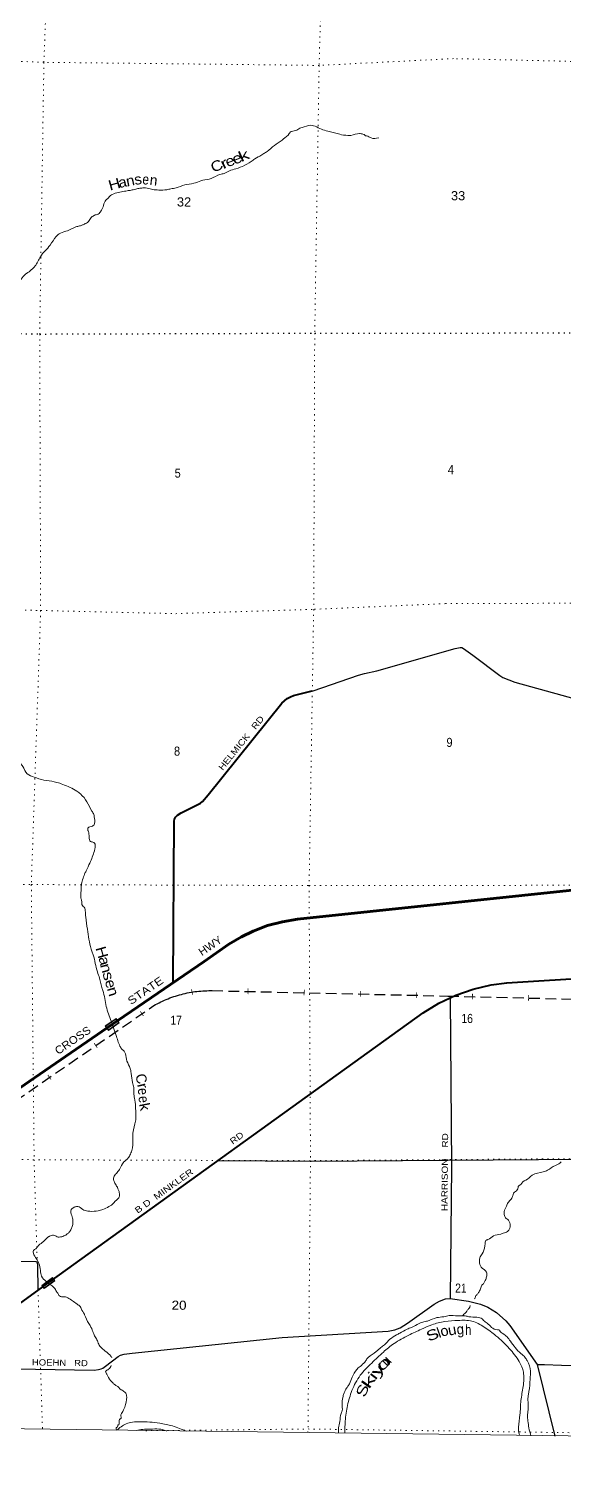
# Model space of a CAD drawing. Header units: feet. Extents: x -489137 to -242534, y 368785 to 558127.
# Drawn here: x -294486 to -284111, y 368785 to 396548 of the extents above; entities that cross this region are included whole.
import ezdxf
from ezdxf.enums import TextEntityAlignment as Align

# ---------------------------------------------------------------- set-up
doc = ezdxf.new("R2010")
doc.units = ezdxf.units.FT
doc.header["$LTSCALE"] = 70
doc.linetypes.add('DOTTED', pattern=[1.5, 0.3, -1.2])
doc.linetypes.add('MEDIUM_DASHED', pattern=[4.5, 3, -1.5])
for name, color, linetype, lineweight in [('17', 7, 'Continuous', 25), ('23', 7, 'Continuous', 70), ('26', 7, 'Continuous', 40), ('27', 7, 'Continuous', 13), ('29', 7, 'Continuous', 25), ('39', 7, 'Continuous', 13), ('4', 7, 'Continuous', 13), ('59', 7, 'Continuous', 13), ('6', 7, 'DOTTED', 25), ('61', 7, 'Continuous', 13), ('63', 7, 'Continuous', 25), ('7', 7, 'DOTTED', 13)]:
    doc.layers.add(name, color=color, linetype=linetype, lineweight=lineweight)
doc.layers.add('30', color=7, linetype='Continuous')
doc.layers.add('41', color=7, linetype='Continuous')

msp = doc.modelspace()

# ---------------------------------------------------------------- linework, layer by layer
at = {"layer": '23'}
msp.add_lwpolyline([(-295581.61, 375378.17), (-292756.35, 377312.95), (-291079.28, 378461.37), (-290598.63, 378793.26), (-290354.56, 378936.47), (-290126.98, 379049.57), (-289849.99, 379155.08), (-289563.49, 379231.07), (-289270.62, 379276.68), (-283507.14, 379884.85)], dxfattribs=at)
at = {"layer": '26'}
msp.add_line((-295595.1, 371149.1), (-294207.19, 372147.94), dxfattribs=at)
for points in [[(-291678.44, 378051.08), (-291663.15, 381180.53), (-291655.92, 381221.29), (-291637.74, 381254.75), (-291597.85, 381297.26), (-291529.34, 381340.03), (-291152.66, 381530.75), (-291110.94, 381560.92), (-291004.72, 381690.07), (-289570.8, 383471.29), (-289469.31, 383556.26), (-289406.78, 383592.01), (-289346.33, 383615.55), (-288981.77, 383704.9)], [(-294207.19, 372147.94), (-286831.27, 377465.29), (-286524.63, 377651.66), (-286200.18, 377804.95), (-285861.49, 377923.5), (-285512.27, 378005.99), (-285210.19, 378047.05), (-278356.26, 378470.18), (-276060.08, 378617.83)]]:
    msp.add_lwpolyline(points, dxfattribs=at)
at = {"layer": '29'}
msp.add_line((-284619.99, 370646.01), (-284274.77, 369257.52), dxfattribs=at)
for points in [[(-288981.77, 383704.9), (-288963.1, 383709.48), (-288083.71, 384012.78), (-287968.39, 384043.36), (-287728.9, 384096.98), (-286209.17, 384531.28), (-286114.58, 384548.34), (-286078.85, 384548.34), (-286051.65, 384529.31), (-285869.84, 384402.13), (-285346.26, 384003.14), (-285284.87, 383967.69), (-285172.04, 383918.23), (-285051.98, 383878.14), (-283533.59, 383458.21)], [(-286310.74, 377752.71), (-286281.5, 374484.97), (-286304.55, 371927.15)], [(-290809.05, 374597.68), (-288989.14, 374588.76), (-283713.92, 374628.6), (-281077.42, 374608.68), (-278544.87, 374688.33)], [(-295590.3, 372651.32), (-294344, 372641.56), (-294327.96, 372637.37), (-294317.46, 372617.22), (-294312.7, 372578.72), (-294304.27, 372078.08)], [(-296399.18, 370570.42), (-295498.57, 370572.66), (-293211.36, 370534.57), (-293127.48, 370546.1), (-293078.82, 370561.59), (-293049.2, 370574.86), (-292992.56, 370610.27), (-292750.97, 370798.89), (-292700.6, 370827.12), (-292634.24, 370847.04), (-292479.4, 370864.01), (-289569.12, 371168), (-287513.67, 371293.28), (-287383.36, 371313.92), (-287277.19, 371358.17), (-287137.75, 371447.8), (-286617.27, 371812.15), (-286516.31, 371871.53), (-286401.3, 371915.78), (-286304.55, 371927.15)], [(-286304.55, 371927.15), (-285952.29, 371871.56), (-285722.26, 371814.02), (-285576.22, 371756.7), (-285408.18, 371654.71), (-285230.98, 371490.29), (-285151.6, 371398.03), (-284619.99, 370646.01)], [(-284619.99, 370646.01), (-284478.67, 370644.23), (-284147.71, 370632), (-281788.22, 370570)]]:
    msp.add_lwpolyline(points, dxfattribs=at)
at = {"layer": '39'}
for p, q in [((-290098.97, 394021.61), (-290031.95, 394062.7)), ((-292882.17, 377301.4), (-292780.72, 377006)), ((-292971.03, 370454.67), (-292959.05, 370441.22))]:
    msp.add_line(p, q, dxfattribs=at)
msp.add_arc((-285236.23, 370473.93), 487.14, 4.82124, 30.282, dxfattribs=at)
for points in [[(-287694.62, 394433.65), (-287842.02, 394428.61), (-287932.6, 394467.6), (-287958.8, 394473.85), (-287960.77, 394481.93), (-287998.99, 394502.39), (-288067.55, 394514.99), (-288233.34, 394477.75), (-288295.93, 394476.17), (-288451.22, 394499.45), (-288652.74, 394553.35), (-288775.66, 394586.51), (-289017.33, 394673), (-289179.12, 394631.69), (-289223.64, 394615.85), (-289300.67, 394569.93), (-289413.94, 394538.4), (-289428.23, 394514.26), (-289544.03, 394408.02), (-289568.39, 394387.99), (-289718.49, 394284.01), (-289860.61, 394165.84), (-289925.49, 394123.88), (-290000.51, 394075.93), (-290031.95, 394062.7)], [(-290098.97, 394021.61), (-290132.28, 393996.06), (-290468.53, 393828.72), (-290591.94, 393789.19), (-290689.17, 393741.38), (-290774.1, 393719.75), (-290946.22, 393644.19), (-291105.96, 393606.92), (-291144.37, 393597.09), (-291279.96, 393549.56), (-291457.84, 393516.44), (-291625.77, 393461.05), (-291728.87, 393441.56), (-291807.72, 393423.93), (-291961.18, 393418.93), (-292080.23, 393427.82), (-292126.58, 393440.25), (-292251.61, 393459.29), (-292328.52, 393451.39), (-292403.16, 393438.12), (-292459.79, 393424.37), (-292499.17, 393415.44), (-292577.01, 393402.96), (-292625.53, 393393.19), (-292862.14, 393334.23), (-292925.8, 393285.14), (-292948.26, 393253.69), (-292965.71, 393242.04), (-293024.9, 393147.53), (-293063.96, 393042.78), (-293104.75, 392980.46), (-293137.28, 392948.37), (-293210.07, 392930.69), (-293224.28, 392918.67), (-293244.56, 392906.69), (-293258.73, 392900.74), (-293309.69, 392826.36), (-293386.82, 392766.31), (-293437.46, 392740.4), (-293496.13, 392722.63), (-293570.96, 392702.95), (-293730.94, 392629.32), (-293870.55, 392581.81), (-293951.73, 392517.74), (-294067.93, 392350.92), (-294257.19, 392126.03), (-294363.4, 391942.98), (-294412.21, 391890.82), (-294501.52, 391818.72), (-294519.76, 391806.73), (-294688.64, 391612), (-294853.21, 391455.61), (-294942.64, 391365.34), (-295007.09, 391314.09)], [(-295763.66, 388158.02), (-295700.4, 387959.69), (-295698.9, 387882.94), (-295715.85, 387763.91), (-295710.23, 387697.23), (-295684.53, 387618.3), (-295658.65, 387563.6), (-295627.09, 387454.34), (-295537.47, 387271.97), (-295515.48, 387239.52), (-295463.41, 387178.57), (-295429.5, 387117.77), (-295415.65, 387075.26), (-295381.67, 387026.57), (-295343.45, 387006.11), (-295279.33, 386934.99), (-295166.94, 386837.29), (-295030.74, 386678.84), (-295022.9, 386644.46), (-295027.17, 386608.14), (-295017.89, 386488.94), (-295025.37, 386276.96), (-295042.93, 386067.06), (-295056.09, 385913.67), (-295143.43, 385532.61), (-295149.65, 385508.42), (-295164.16, 385451.97), (-295186.7, 385401.64), (-295201, 385377.51), (-295233.49, 385349.46), (-295328.66, 385305.68), (-295383.42, 385267.69), (-295521.54, 385141.41), (-295555.99, 385121.46), (-295592.61, 385079.3), (-295635.58, 384992.76), (-295650.02, 384946.42), (-295678.63, 384896.13), (-295709.08, 384870.08), (-295741.84, 384801.65), (-295819.32, 384687.08), (-295850.13, 384608.53), (-295856.33, 384586.36), (-295885.55, 384443.19), (-295947.69, 384209.37), (-295966.67, 384088.33), (-296026.42, 383909.02), (-296062.17, 383695.21), (-296109.04, 383330.03), (-296157.61, 383011.31), (-296144.47, 382865.83), (-296145.46, 382718.43), (-296137.72, 382667.89), (-296121.81, 382631.44), (-296117.85, 382621.31), (-296083.9, 382566.56), (-296011.68, 382499.42), (-296017.98, 382463.12), (-296012.02, 382448.94), (-295859.34, 382340.87), (-295692.32, 382260.98), (-295656.08, 382248.62), (-295529.4, 382175.05), (-295436.73, 382148.17), (-295392.44, 382129.69), (-295329.95, 382115.13), (-295216.99, 382104.26), (-295087.58, 382137.71), (-294943.93, 382185.19), (-294899.23, 382229.31), (-294745.14, 382329.22), (-294732.98, 382335.19), (-294698.59, 382347.07), (-294658.21, 382346.79), (-294646.37, 382308.35), (-294600.39, 382241.4), (-294514.57, 382095.42), (-294375.69, 382035.91), (-294333.43, 382017.45), (-293938.36, 381931.95), (-293823.56, 381892.79), (-293547.9, 381759.65), (-293481.64, 381708.71), (-293353.49, 381554.37), (-293259.82, 381376.03), (-293249.83, 381359.8), (-293215.98, 381290.92), (-293208.29, 381234.32), (-293217.21, 381109.19), (-293249.67, 381085.18), (-293334.72, 381045.38), (-293335.02, 381000.95), (-293327.08, 380980.7), (-293311.68, 380869.54), (-293286, 380786.56), (-293223.57, 380765.94), (-293193.49, 380735.45)], [(-293193.49, 380735.45), (-293196, 380662.78), (-293210.52, 380604.32), (-293296.9, 380368.65), (-293370.6, 380215.69), (-293386.98, 380181.48), (-293459.12, 379959.85), (-293470.81, 379723.68), (-293467.15, 379667.1), (-293451.39, 379610.46), (-293451.7, 379564.02), (-293395.67, 379492.96), (-293385.9, 379444.43), (-293378.65, 379321.21), (-293345.94, 379084.72), (-293273.84, 378700.57), (-293260, 378658.07), (-293234.24, 378587.22), (-293151.68, 378257.51), (-293110.11, 378136.07), (-293056.99, 377931.77), (-293045.11, 377897.36), (-292980.59, 377587.97), (-292882.17, 377301.4)], [(-292780.72, 377006), (-292699.36, 376788.44), (-292675.36, 376755.97), (-292631.2, 376719.32), (-292607.3, 376670.69), (-292578, 376527.13), (-292514.37, 376383.33), (-292500.71, 376314.58), (-292496.88, 376284.27), (-292469.78, 376112.44), (-292444.21, 376013.33), (-292441.28, 375849.76), (-292433.48, 375809.32), (-292405.42, 375482.01), (-292405.85, 375417.39), (-292426.76, 375310.52), (-292466.72, 375072.53), (-292472.3, 374844.4), (-292501.23, 374745.65), (-292544.15, 374665.18), (-292586.88, 374615), (-292639.66, 374570.94), (-292725.43, 374424.12), (-292751.94, 374383.92), (-292812.97, 374313.67), (-292839.7, 374241.17), (-292821.96, 374178.45), (-292778.05, 374105.46), (-292732.34, 373998.12), (-292724.86, 373911.24), (-292759.58, 373850.91), (-292810.37, 373802.8), (-292838.84, 373770.69), (-292928.08, 373706.69), (-293045.55, 373648.93), (-293138.57, 373623.33), (-293296.07, 373614.31), (-293334.41, 373616.59), (-293437.11, 373651.62), (-293533.62, 373708.82), (-293578.06, 373703.06), (-293600.33, 373693.12), (-293661.19, 373647.1), (-293665.63, 373588.57), (-293634.07, 373479.32), (-293626.44, 373412.64), (-293632.99, 373339.99), (-293661.74, 373267.5), (-293696.43, 373211.2), (-293735.03, 373175.12), (-293799.88, 373137.2), (-293890.85, 373115.61), (-293929.17, 373119.91), (-293967.38, 373142.38), (-294003.65, 373150.7), (-294078.47, 373131.03), (-294090.62, 373125.06), (-294196.23, 373028.86), (-294291.6, 372954.8), (-294326.2, 372910.61), (-294370.87, 372872.56), (-294380.99, 372868.59), (-294393.55, 372802.04), (-294332.48, 372694.15), (-294287.57, 372599.79), (-294256.13, 372469.49), (-294235.09, 372354.72), (-294148.94, 372257.21), (-294072.73, 372196.74)], [(-284155.76, 374572.78), (-284212.76, 374528.98), (-284267.41, 374505.13), (-284421.47, 374411.3), (-284502.41, 374379.55), (-284716.81, 374316.42), (-284838.57, 374220.34), (-284872.99, 374204.43), (-284966.46, 374114.22), (-284978.61, 374108.24), (-284988.93, 374076), (-285041.92, 373999.64), (-285078.48, 373967.58), (-285090.94, 373917.2), (-285123.67, 373852.81), (-285184.7, 373782.56), (-285217.45, 373716.15), (-285260.56, 373609.44), (-285253, 373534.67), (-285231.1, 373490.09), (-285178.94, 373443.29), (-285151.05, 373388.58), (-285149.71, 373289.63), (-285180.35, 373237.35), (-285212.81, 373211.32), (-285297.78, 373183.64), (-285326.12, 373171.72), (-285465.62, 373138.36), (-285575.11, 373066.43), (-285595.32, 373062.53), (-285632.47, 372943.66), (-285690.03, 372790.6), (-285730.93, 372712.14), (-285729.78, 372584.92), (-285705.92, 372532.26), (-285603.65, 372432.61), (-285595.79, 372402.27), (-285606.41, 372323.59), (-285633.11, 372257.14), (-285661.69, 372208.88), (-285692.14, 372182.84), (-285718.89, 372108.32), (-285757.72, 372037.92), (-285790.31, 371995.75), (-285808.55, 371983.75)], [(-294072.73, 372196.74), (-293992.34, 372132.97), (-293942.4, 372057.92), (-293930.39, 372041.68), (-293900.5, 371984.94)], [(-293900.5, 371984.94), (-293870.36, 371964.55), (-293769.51, 371953.76), (-293727.23, 371937.32), (-293544.38, 371814.91), (-293486.18, 371766.06), (-293466.25, 371727.56), (-293404.41, 371620.12), (-293384.59, 371565.46), (-293290.86, 371397.24), (-293239.15, 371283.81), (-293205.41, 371198.77), (-293161.5, 371123.76), (-293125.75, 371038.72), (-293071.75, 370965.65), (-293015.56, 370916.81), (-292987.45, 370894.4), (-292891.18, 370804.9), (-292889.71, 370801.92)], [(-285921.66, 371786.02), (-285941.45, 371734.3), (-285980.09, 371692.17), (-285994.43, 371661.98), (-286055.38, 371603.84), (-286059.47, 371595.79), (-286059.5, 371589.74)], [(-285808.55, 371983.75), (-285820.99, 371937.4), (-285834.06, 371916.83)], [(-288471.77, 369311.52), (-288476.54, 369356.77), (-288472.16, 369417.66), (-288449.15, 369536.63), (-288421.84, 369695.96), (-288407.5, 369726.14), (-288402.71, 369837.15), (-288385.29, 370024.82), (-288362.61, 370095.33), (-288317.6, 370183.86), (-288280.93, 370234.08), (-288246.15, 370302.5), (-288198.87, 370427.36), (-288172.31, 370475.63), (-288056.36, 370608.09), (-287960.92, 370692.23), (-287942.57, 370720.38), (-287897.75, 370780.65), (-287741.56, 370894.66), (-287652.2, 370974.8), (-287583.22, 371026.82), (-287475.52, 371133.1), (-287349.81, 371217.04), (-287284.99, 371250.91), (-287141.13, 371330.68), (-287060.2, 371360.41), (-286839.46, 371467.92), (-286744.45, 371487.45), (-286566.39, 371552.86), (-286433.05, 371570.11), (-286325.93, 371591.58), (-286166.49, 371588.46), (-286152.37, 371588.36), (-286015.14, 371585.39), (-285944.58, 371570.77), (-285787.22, 371559.59), (-285684.49, 371528.59), (-285658.46, 371498.13), (-285592.21, 371445.17), (-285391.25, 371316.57), (-285344.91, 371304.14), (-285340.96, 371291.99), (-285284.77, 371243.14), (-285140.43, 371098.78), (-284934.19, 370855.06), (-284855.96, 370783.84), (-284815.56, 370719.57)], [(-288354.03, 369310.08), (-288343.07, 369544.76), (-288300.03, 369850.93), (-288212.49, 370137.57), (-288050.96, 370434.4), (-287829.96, 370672.29), (-287603.91, 370885.52), (-287397.36, 371049.31), (-287111.86, 371213.46), (-286865.61, 371328.08), (-286663.65, 371412.88), (-286412.25, 371478.17), (-286150.78, 371499.09), (-285884.22, 371485.48), (-285646.8, 371368.1), (-285419.03, 371201.33), (-285161.3, 370955.73), (-284967.68, 370699.96), (-284887.81, 370497.98), (-284891.48, 370216.65), (-284934.68, 369945.03), (-284953.18, 369668.58), (-284981.71, 369426.63), (-284966.32, 369292.68), (-284954.8, 369266.26)], [(-292889.71, 370801.92), (-292874.68, 370777.07), (-292874.62, 370775.77)], [(-292884.14, 370627.27), (-292933.55, 370550.89), (-292992.08, 370508.78), (-292984.22, 370476.43), (-292971.03, 370454.67)], [(-292959.05, 370441.22), (-292934.35, 370389.26), (-292848.28, 370281.66), (-292808.15, 370247.06), (-292779.98, 370232.73), (-292691.71, 370155.39), (-292619.35, 370108.46), (-292589.42, 370057.78), (-292583.67, 370013.32), (-292621.32, 369817.72), (-292672.5, 369711.06), (-292694.98, 369670.83), (-292701.56, 369592.13), (-292709.66, 369588.15), (-292728.31, 369517.6), (-292746.77, 369473.31), (-292752.81, 369475.37), (-292752.94, 369455.19), (-292783.46, 369421.07), (-292789.55, 369415.05), (-292780.51, 369377.51), (-292780.91, 369372.78), (-292780.27, 369368.22)], [(-284750.82, 370514.87), (-284750.95, 370496.4), (-284760.34, 370302.64), (-284788.22, 370060.53), (-284798.8, 369989.94), (-284791.8, 369832.39), (-284805.47, 369604.33), (-284799.79, 369549.77), (-284780.52, 369416.38), (-284741.01, 369263.49)], [(-291421.98, 369350.18), (-291696.06, 369453.1), (-291943.06, 369506.26), (-292333.06, 369534.11), (-292594.43, 369493.44), (-292780.46, 369368)], [(-292397.15, 369362.93), (-292273.17, 369386.32), (-292120.2, 369391.96), (-291957.35, 369392.7), (-291820.12, 369361.07), (-291803.61, 369355.09)]]:
    msp.add_spline(points, degree=3, dxfattribs=at)
at = {"layer": '4'}
msp.add_lwpolyline([(-242558.54, 553372.83), (-244583.22, 368785.28), (-275154.66, 369142.74), (-305725.57, 369542.24), (-336295.9, 369983.8), (-366865.58, 370467.41), (-397434.59, 370993.07), (-428002.84, 371560.78), (-458570.27, 372170.54), (-489136.84, 372822.34), (-485065.03, 557803.58)], dxfattribs=at)
msp.add_lwpolyline([(-242558.54, 553372.83), (-244583.22, 368785.28), (-275154.66, 369142.74), (-305725.57, 369542.24), (-336295.9, 369983.8), (-366865.58, 370467.41), (-397434.59, 370993.07), (-428002.84, 371560.78), (-458570.27, 372170.54), (-489136.84, 372822.34), (-485065.03, 557803.58)], dxfattribs=at)
at = {"layer": '59'}
for points in [[(-292997.77, 377209.93), (-292790.38, 377353.47), (-292730.1, 377266.36), (-292937.48, 377122.83)], [(-292986.64, 377207.9), (-292792.4, 377342.34), (-292741.22, 377268.38), (-292935.45, 377133.95)]]:
    msp.add_lwpolyline(points, close=True, dxfattribs=at)
at = {"layer": '6'}
msp.add_line((-297897.97, 390718.52), (-294271.23, 390626.14), dxfattribs=at)
msp.add_lwpolyline([(-294271.23, 390626.14), (-288935.55, 390644.01), (-283634.06, 390647.18), (-278310.77, 390655.17)], dxfattribs=at)
at = {"layer": '61'}
for p, q in [((-294227.24, 372177.2), (-294025.73, 372328.85)), ((-294025.73, 372328.85), (-293980.23, 372268.4))]:
    msp.add_line(p, q, dxfattribs=at)
msp.add_lwpolyline([(-294216.03, 372175.61), (-294027.31, 372317.64), (-293991.44, 372269.98), (-294180.17, 372127.94)], close=True, dxfattribs=at)
msp.add_lwpolyline([(-293980.23, 372268.4), (-294181.75, 372116.74), (-294227.24, 372177.2)], dxfattribs=at)
at = {"layer": '63', "linetype": 'MEDIUM_DASHED'}
msp.add_lwpolyline([(-299150.66, 372718.48), (-292057.01, 377603.93), (-292023.35, 377622.88), (-291989.42, 377640.95), (-291955.14, 377658.46), (-291920.46, 377675.69), (-291885.53, 377692.04), (-291850.48, 377707.71), (-291815, 377723.1), (-291779.29, 377737.61), (-291743.43, 377751.45), (-291707.05, 377764.81), (-291670.74, 377777.39), (-291634.19, 377789.57), (-291597.22, 377800.99), (-291560.3, 377811.61), (-291523.05, 377821.66), (-291485.77, 377831.21), (-291448.06, 377840), (-291410.51, 377848.18), (-291372.52, 377855.59), (-291334.7, 377862.41), (-291296.56, 377868.66), (-291258.46, 377874.09), (-291220.23, 377878.85), (-291181.97, 377883.12), (-291143.48, 377886.51), (-291104.94, 377889.4), (-291066.46, 377891.51), (-291027.96, 377893.11), (-290989.41, 377893.72), (-290950.83, 377893.86), (-290926.09, 377893.64), (-286350.36, 377789.68), (-281058.64, 377658.08)], dxfattribs=at)
at = {"layer": '7'}
for p, q in [((-288935.55, 390644.01), (-288955.52, 385288.08)), ((-299276.62, 385371.47), (-294254.95, 385265.02)), ((-286399.47, 385397.78), (-288955.52, 385288.08)), ((-294249.22, 385265.05), (-291630.83, 385203.5)), ((-291630.83, 385203.5), (-288955.52, 385288.08)), ((-296689.46, 379975.92), (-294433.82, 379950.26)), ((-289048.7, 379935.6), (-289044.35, 379931.42)), ((-294384.91, 374614.06), (-295686.5, 374652.38)), ((-294378.98, 374613.04), (-294262.05, 370804.2)), ((-289020.39, 374596.06), (-294374.61, 374614.1)), ((-289017.99, 374596.4), (-289066.39, 369319.32)), ((-294255.2, 370581.11), (-294218.54, 369386.94))]:
    msp.add_line(p, q, dxfattribs=at)
for points in [[(-293948.93, 406513.86), (-293994.05, 401161.64), (-294189.06, 395893.88), (-294271.23, 390626.14)], [(-288703.44, 401014.22), (-288849.63, 395834.99), (-288935.55, 390644.01)], [(-294187.36, 395895.98), (-296794.74, 395988.42), (-298798.89, 396105.67), (-304188.07, 396240.62)], [(-274823.5, 395892.21), (-278070.27, 395948.06), (-283539.61, 395903.3), (-286242.42, 395966.44), (-288849.63, 395834.99), (-294188.97, 395894.87)], [(-294271.23, 390626.14), (-294252.66, 385263.88), (-294433.82, 379950.26), (-294379.22, 374618.65)], [(-286399.47, 385397.78), (-283694.07, 385407.21), (-278318.35, 385406.17), (-274953.48, 385392.71)], [(-288955.52, 385288.08), (-289044.35, 379931.42), (-289017.99, 374596.4)], [(-294433.82, 379950.26), (-289044.35, 379931.42), (-283717.29, 379937), (-278330.51, 380111.56)], [(-275085.35, 374741.84), (-278446.5, 374690.7), (-281075.17, 374604.02), (-283771.65, 374636.87), (-289017.99, 374596.4)], [(-292212.47, 369360.47), (-289061.5, 369393.57), (-283806.74, 369319.54)]]:
    msp.add_lwpolyline(points, dxfattribs=at)

# ---------------------------------------------------------------- texts
at = {"layer": '17'}
for s, rotation, width, p in [('HWY', 34.402, 1.05, (-291124.05, 378561.02)), ('STATE', 34.403, 1.2, (-292499.46, 377611.78)), ('CROSS', 34.403, 1.1, (-293913.29, 376644.51))]:
    msp.add_text(s, height=151.3, rotation=rotation, dxfattribs=dict(at, width=width)).set_placement(p)
at = {"layer": '27'}
for s, height, rotation, width, p in [('HELMICK   RD', 120, 51.165, 1.2, (-290720.97, 382154.17)), ('RD', 121.1, 35.788, 1.2, (-290526.82, 374904.19)), ('B D  MINKLER', 121, 35.789, 1.25, (-292371.12, 373566.67))]:
    msp.add_text(s, height=height, rotation=rotation, dxfattribs=dict(at, width=width)).set_placement(p)
at = {"layer": '30'}
for s, rotation, width, p in [('HARRISON    RD', 89.484, 1.2, (-286359.3, 373619.73)), ('HOEHN   RD', 359.046, 1.15, (-294423.65, 370628.41))]:
    msp.add_text(s, height=120, rotation=rotation, dxfattribs=dict(at, width=width)).set_placement(p)
at = {"layer": '41'}
for s, rotation, width, p in [('C', 24.926, 1.2, (-290794.58, 393798.45)), ('r', 25.996, 1.5, (-290651.95, 393848.53)), ('e', 20.687, 1.2, (-290546.06, 393889.64)), ('e', 21.75, 1.25, (-290405.52, 393942.24)), ('k', 23.945, 1.5, (-290271.36, 393997.61)), ('s', 9.128, 1.1, (-292349.18, 393528.29)), ('e', 354.403, 0.85, (-292221.68, 393526.47)), ('H', 15.527, 1.2, (-292795.91, 393435.66)), ('a', 12.451, 1.1, (-292645.03, 393474.28)), ('n', 12.413, 1.1, (-292494.19, 393503.17)), ('H', 285.91, 1.2, (-293159.04, 378609.53)), ('a', 284.724, 1.15, (-293110.2, 378448.15)), ('n', 286.16, 1.2, (-293074.89, 378303.24)), ('s', 284.677, 1.25, (-293033.46, 378154.09)), ('e', 285.473, 1.1, (-292988.28, 378000.45)), ('n', 286.952, 1.2, (-292943.17, 377849.33)), ('r', 284.483, 1.2, (-292368.97, 376023.92)), ('e', 277.029, 0.9, (-292362.86, 375926.87)), ('e', 277.895, 0.9, (-292347.94, 375772.64)), ('k', 280.895, 1.1, (-292329.81, 375623.32)), ('S', 22.046, 1.35, (-286614.76, 371129.57)), ('o', 14.581, 1.05, (-286397.6, 371201.11)), ('u', 10.342, 1.1, (-286252.93, 371218.23)), ('g', 4.799, 0.95, (-286103.06, 371230)), ('h', 1.021, 0.8, (-285955.35, 371217.05)), ('y', 50.593, 1.95, (-287635.3, 370486.58)), ('o', 47.352, 1.95, (-287537.85, 370591.43)), ('k', 55.185, 1.85, (-287811.78, 370255.94)), ('i', 53.361, 1.55, (-287727.8, 370368.65)), ('S', 67.047, 1.35, (-287918.34, 370100.78))]:
    msp.add_text(s, height=200, rotation=rotation, dxfattribs=dict(at, width=width)).set_placement(p, align=Align.CENTER)
for s, rotation, p in [('n', 353.658, (-292071.1, 393511.29)), ('C', 285.376, (-292394.96, 376159.72)), ('l', 19.544, (-286493.57, 371167.15)), ('u', 45.658, (-287480.93, 370646.21))]:
    msp.add_text(s, height=200, rotation=rotation, dxfattribs=at).set_placement(p, align=Align.CENTER)
at = {"layer": '63'}
for rotation, p in [(9.224, (-291306.57, 377812.84)), (358.637, (-290229.72, 377825.35)), (358.636, (-289141.46, 377799.62)), (358.636, (-288053.17, 377775.9)), (358.635, (-286964.9, 377750.16)), (358.514, (-285876.75, 377725.43)), (358.513, (-284788.55, 377697.38)), (34.491, (-292257.51, 377402.14)), (34.492, (-293153.46, 376783.9)), (34.492, (-294050.54, 376167.32))]:
    msp.add_text('I', height=111, rotation=rotation, dxfattribs=at).set_placement(p, align=Align.CENTER)
at = {"layer": '7'}
for s, height, rotation, width, p in [('33', 176.6, 359.604, 1.05, (-286292.69, 393220.83)), ('32', 176.6, 359.606, 1.05, (-291609.19, 393100.2)), ('5', 176.6, 359.607, 0.9, (-291653.62, 387841.98)), ('4', 176.6, 359.604, 0.9, (-286353.59, 387909.16)), ('8', 176.6, 359.606, 0.9, (-291665.95, 382450.04)), ('9', 176.6, 359.604, 0.9, (-286380.05, 382619.58)), ('17', 176.5, 359.606, 0.85, (-291735.55, 377232.69)), ('16', 176.5, 359.604, 0.85, (-286089.75, 377267.2)), ('21', 176.5, 359.604, 0.85, (-286211.95, 372037.67)), ('20', 176.5, 359.606, 1.1, (-291712.12, 371706.7))]:
    msp.add_text(s, height=height, rotation=rotation, dxfattribs=dict(at, width=width)).set_placement(p)

doc.saveas('drawing.dxf')
